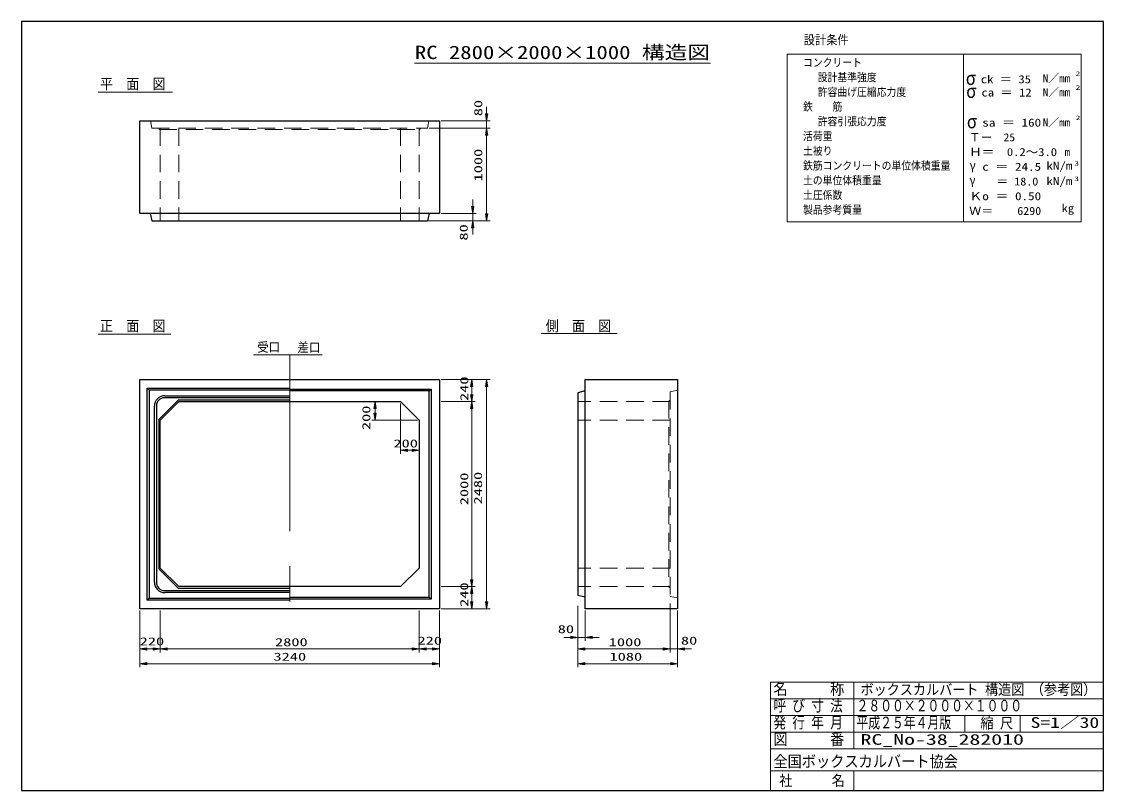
# Model space of a CAD drawing. Units: millimetres on the paper. Extents: x 15 to 405, y 10 to 287.
import ezdxf
from ezdxf.enums import TextEntityAlignment as Align

# ---------------------------------------------------------------- set-up
doc = ezdxf.new("R2010")
doc.units = ezdxf.units.MM
for name, pattern in [('USER1', [9.525, 6.35, -3.175]), ('USER2', [1083.763332, 361.244444, -0.01, 361.244444, -0.01, 361.244444, -0.01]), ('USER3', [101.6, 63.5, -12.7, 12.7, -12.7]), ('USER4', [1083.763332, 361.244444, -0.01, 361.244444, -0.01, 361.244444, -0.01])]:
    doc.linetypes.add(name, pattern=pattern)
for name, color, linetype, lineweight in [('0001_01', 6, 'USER2', 25), ('0001_02', 1, 'USER4', 13), ('0_6', 6, 'Continuous', 13), ('BOX', 40, 'Continuous', 25), ('TEXT', 2, 'Continuous', 13)]:
    doc.layers.add(name, color=color, linetype=linetype, lineweight=lineweight)
doc.styles.add('ＭＳ ゴシック', font='')
doc.styles.get('ＭＳ ゴシック').set_extended_font_data('MS Gothic')

msp = doc.modelspace()

# ---------------------------------------------------------------- hatches: boundary and pattern name
at = {"layer": '0001_02'}
for points in [[(182.476, 253.746), (183.31, 253.746), (182.893, 251.246)], [(182.476, 246.079), (183.31, 246.079), (182.893, 248.579)], [(182.476, 246.079), (183.31, 246.079), (182.893, 248.579)], [(177.476, 220.412), (178.31, 220.412), (177.893, 217.912)], [(177.476, 212.746), (178.31, 212.746), (177.893, 215.246)], [(182.476, 217.746), (183.31, 217.746), (182.893, 215.246)], [(177.121, 155.579), (177.954, 155.579), (177.537, 158.079)], [(182.476, 155.579), (183.31, 155.579), (182.893, 158.079)], [(177.121, 152.579), (177.954, 152.579), (177.537, 150.079)], [(142.283, 147.579), (143.117, 147.579), (142.7, 150.079)], [(177.121, 147.579), (177.954, 147.579), (177.537, 150.079)], [(142.283, 145.912), (143.117, 145.912), (142.7, 143.412)], [(154.393, 132.977), (154.393, 132.144), (151.893, 132.561)], [(156.06, 132.977), (156.06, 132.144), (158.56, 132.561)], [(177.121, 85.912), (177.954, 85.912), (177.537, 83.412)], [(177.121, 80.912), (177.954, 80.912), (177.537, 83.412)], [(177.121, 77.912), (177.954, 77.912), (177.537, 75.412)], [(182.476, 77.912), (183.31, 77.912), (182.893, 75.412)], [(213.26, 65.542), (213.26, 64.708), (215.76, 65.125)], [(220.926, 65.542), (220.926, 64.708), (218.426, 65.125)], [(60.393, 61.377), (60.393, 60.544), (57.893, 60.961)], [(62.726, 61.377), (62.726, 60.544), (65.226, 60.961)], [(67.726, 61.377), (67.726, 60.544), (65.226, 60.961)], [(156.06, 61.377), (156.06, 60.544), (158.56, 60.961)], [(161.06, 61.377), (161.06, 60.544), (158.56, 60.961)], [(163.393, 61.377), (163.393, 60.544), (165.893, 60.961)], [(218.26, 61.377), (218.26, 60.544), (215.76, 60.961)], [(246.593, 61.377), (246.593, 60.544), (249.093, 60.961)], [(246.593, 61.377), (246.593, 60.544), (249.093, 60.961)], [(254.26, 61.377), (254.26, 60.544), (251.76, 60.961)], [(60.393, 56.041), (60.393, 55.208), (57.893, 55.624)], [(163.393, 56.041), (163.393, 55.208), (165.893, 55.624)], [(218.26, 56.041), (218.26, 55.208), (215.76, 55.624)], [(249.26, 56.041), (249.26, 55.208), (251.76, 55.624)]]:
    msp.add_hatch(color=256, dxfattribs=at).paths.add_polyline_path(points)

# ---------------------------------------------------------------- linework, layer by layer
at = {"layer": '0001_01'}
for p, q in [((405.25, 287), (15.25, 287)), ((15.25, 287), (15.25, 10)), ((405.25, 10), (405.25, 287)), ((15.25, 10), (405.25, 10))]:
    msp.add_line(p, q, dxfattribs=at)
at = {"layer": '0001_02'}
for p, q in [((182.893, 253.746), (182.893, 256.246)), ((166.518, 251.246), (184.143, 251.246)), ((182.893, 248.579), (182.893, 251.246)), ((162.185, 248.579), (184.143, 248.579)), ((162.185, 248.579), (184.143, 248.579)), ((182.893, 246.079), (182.893, 217.746)), ((182.893, 246.079), (182.893, 243.579)), ((177.893, 220.412), (177.893, 222.912)), ((161.851, 215.246), (184.143, 215.246)), ((161.851, 215.246), (179.143, 215.246)), ((166.518, 217.912), (179.143, 217.912)), ((177.893, 217.912), (177.893, 215.246)), ((177.893, 212.746), (177.893, 210.246)), ((166.518, 158.079), (178.787, 158.079)), ((166.518, 158.079), (184.143, 158.079)), ((177.537, 155.579), (177.537, 152.579)), ((182.893, 155.579), (182.893, 77.912)), ((151.268, 150.079), (141.45, 150.079)), ((151.893, 149.454), (151.893, 131.311)), ((166.518, 150.079), (178.787, 150.079)), ((166.518, 150.079), (178.787, 150.079)), ((142.7, 147.579), (142.7, 145.912)), ((177.537, 147.579), (177.537, 85.912)), ((157.935, 143.412), (141.45, 143.412)), ((158.56, 142.787), (158.56, 131.311)), ((156.06, 132.561), (154.393, 132.561)), ((166.518, 83.412), (178.787, 83.412)), ((166.518, 83.412), (178.787, 83.412)), ((177.537, 80.912), (177.537, 77.912)), ((57.893, 74.787), (57.893, 54.374)), ((57.893, 74.787), (57.893, 59.711)), ((65.226, 74.787), (65.226, 59.711)), ((158.56, 74.787), (158.56, 59.711)), ((165.893, 74.787), (165.893, 54.374)), ((165.893, 74.787), (165.893, 59.711)), ((166.518, 75.412), (178.787, 75.412)), ((166.518, 75.412), (184.143, 75.412)), ((215.76, 76.454), (215.76, 59.711)), ((215.76, 76.454), (215.76, 54.374)), ((215.76, 76.454), (215.76, 63.875)), ((218.426, 74.771), (218.426, 63.875)), ((249.093, 77.287), (249.093, 59.711)), ((249.093, 77.287), (249.093, 59.711)), ((251.76, 74.771), (251.76, 59.711)), ((251.76, 74.771), (251.76, 54.374)), ((65.226, 72.454), (65.226, 59.711)), ((158.56, 73.287), (158.56, 59.711)), ((213.26, 65.125), (210.76, 65.125)), ((215.76, 65.125), (218.426, 65.125)), ((220.926, 65.125), (223.426, 65.125)), ((60.393, 60.961), (62.726, 60.961)), ((67.726, 60.961), (156.06, 60.961)), ((161.06, 60.961), (163.393, 60.961)), ((218.26, 60.961), (246.593, 60.961)), ((246.593, 60.961), (244.093, 60.961)), ((249.093, 60.961), (251.76, 60.961)), ((254.26, 60.961), (256.76, 60.961)), ((163.393, 55.624), (60.393, 55.624)), ((218.26, 55.624), (249.26, 55.624))]:
    msp.add_line(p, q, dxfattribs=at)
for points in [[(182.476, 253.746), (183.31, 253.746), (182.893, 251.246)], [(182.476, 246.079), (183.31, 246.079), (182.893, 248.579)], [(182.476, 246.079), (183.31, 246.079), (182.893, 248.579)], [(177.476, 220.412), (178.31, 220.412), (177.893, 217.912)], [(177.476, 212.746), (178.31, 212.746), (177.893, 215.246)], [(182.476, 217.746), (183.31, 217.746), (182.893, 215.246)], [(177.121, 155.579), (177.954, 155.579), (177.537, 158.079)], [(182.476, 155.579), (183.31, 155.579), (182.893, 158.079)], [(177.121, 152.579), (177.954, 152.579), (177.537, 150.079)], [(142.283, 147.579), (143.117, 147.579), (142.7, 150.079)], [(177.121, 147.579), (177.954, 147.579), (177.537, 150.079)], [(142.283, 145.912), (143.117, 145.912), (142.7, 143.412)], [(154.393, 132.977), (154.393, 132.144), (151.893, 132.561)], [(156.06, 132.977), (156.06, 132.144), (158.56, 132.561)], [(177.121, 85.912), (177.954, 85.912), (177.537, 83.412)], [(177.121, 80.912), (177.954, 80.912), (177.537, 83.412)], [(177.121, 77.912), (177.954, 77.912), (177.537, 75.412)], [(182.476, 77.912), (183.31, 77.912), (182.893, 75.412)], [(213.26, 65.542), (213.26, 64.708), (215.76, 65.125)], [(220.926, 65.542), (220.926, 64.708), (218.426, 65.125)], [(60.393, 61.377), (60.393, 60.544), (57.893, 60.961)], [(62.726, 61.377), (62.726, 60.544), (65.226, 60.961)], [(67.726, 61.377), (67.726, 60.544), (65.226, 60.961)], [(156.06, 61.377), (156.06, 60.544), (158.56, 60.961)], [(161.06, 61.377), (161.06, 60.544), (158.56, 60.961)], [(163.393, 61.377), (163.393, 60.544), (165.893, 60.961)], [(218.26, 61.377), (218.26, 60.544), (215.76, 60.961)], [(246.593, 61.377), (246.593, 60.544), (249.093, 60.961)], [(246.593, 61.377), (246.593, 60.544), (249.093, 60.961)], [(254.26, 61.377), (254.26, 60.544), (251.76, 60.961)], [(60.393, 56.041), (60.393, 55.208), (57.893, 55.624)], [(163.393, 56.041), (163.393, 55.208), (165.893, 55.624)], [(218.26, 56.041), (218.26, 55.208), (215.76, 55.624)], [(249.26, 56.041), (249.26, 55.208), (251.76, 55.624)]]:
    msp.add_lwpolyline(points, close=True, dxfattribs=at)
at = {"layer": '0_6'}
for p, q in [((285.25, 49), (405.25, 49)), ((285.25, 49), (285.25, 10)), ((315.25, 49), (315.25, 25)), ((285.25, 43), (405.25, 43)), ((405.25, 43), (285.25, 43)), ((285.25, 37), (405.25, 37)), ((405.25, 37), (285.25, 37)), ((355.25, 37), (355.25, 31)), ((375.25, 37), (375.25, 31)), ((285.25, 31), (405.25, 31)), ((405.25, 31), (285.25, 31)), ((285.25, 25), (405.25, 25)), ((405.25, 25), (285.25, 25)), ((285.25, 17), (405.25, 17)), ((315.25, 17), (315.25, 10))]:
    msp.add_line(p, q, dxfattribs=at)
at = {"layer": 'BOX', "color": 6, "linetype": 'USER2'}
for p, q in [((57.893, 217.912), (57.893, 251.246)), ((57.893, 251.246), (165.893, 251.246)), ((165.893, 251.246), (165.893, 217.912)), ((165.893, 217.912), (57.893, 217.912)), ((61.56, 217.912), (62.226, 215.246)), ((62.226, 215.246), (161.56, 215.246)), ((162.226, 217.912), (161.56, 215.246)), ((57.893, 75.412), (57.893, 158.079)), ((57.893, 158.079), (165.893, 158.079)), ((165.893, 158.079), (165.893, 75.412)), ((218.426, 75.396), (218.426, 158.079)), ((218.426, 158.079), (251.76, 158.079)), ((251.76, 158.079), (251.76, 75.396)), ((218.426, 153.912), (215.76, 153.246)), ((215.76, 153.246), (215.76, 80.246)), ((65.226, 143.412), (71.893, 150.079)), ((71.893, 150.079), (151.893, 150.079)), ((151.893, 150.079), (158.56, 143.412)), ((65.226, 90.079), (65.226, 143.412)), ((158.56, 143.412), (158.56, 90.079)), ((71.893, 83.412), (65.226, 90.079)), ((158.56, 90.079), (151.893, 83.412)), ((151.893, 83.412), (71.893, 83.412)), ((218.426, 79.579), (215.76, 80.246)), ((165.893, 75.412), (57.893, 75.412)), ((251.76, 75.396), (218.426, 75.396))]:
    msp.add_line(p, q, dxfattribs=at)
at = {"layer": 'BOX', "color": 2, "linetype": 'USER1', "lineweight": 13}
for p, q in [((61.726, 251.246), (62.226, 248.579)), ((162.06, 251.246), (161.56, 248.579)), ((62.226, 248.579), (161.56, 248.579)), ((64.704, 248.579), (64.88, 248.079)), ((64.88, 248.079), (158.793, 248.079)), ((65.226, 248.579), (65.226, 215.246)), ((71.893, 248.579), (71.893, 215.246)), ((151.893, 248.579), (151.893, 215.246)), ((158.56, 248.579), (158.56, 215.246)), ((158.793, 248.079), (159.008, 248.579)), ((251.76, 154.246), (249.093, 153.579)), ((249.093, 153.579), (249.093, 79.912)), ((249.093, 150.079), (215.76, 150.079)), ((249.093, 150.597), (248.593, 150.398)), ((248.593, 150.398), (248.593, 83.185)), ((249.093, 143.412), (215.76, 143.412)), ((249.093, 90.079), (215.76, 90.079)), ((249.093, 83.412), (215.76, 83.412)), ((248.593, 83.185), (249.093, 83.009)), ((251.76, 79.412), (249.093, 79.912))]:
    msp.add_line(p, q, dxfattribs=at)
at = {"layer": 'BOX', "color": 2, "lineweight": 13}
msp.add_line((98.81, 166.948), (123.56, 166.948), dxfattribs=at)
at = {"layer": 'BOX', "color": 2, "linetype": 'USER3', "lineweight": 13}
msp.add_line((111.893, 166.948), (111.893, 72.772), dxfattribs=at)
at = {"layer": 'BOX'}
for p, q in [((60.56, 154.912), (61.226, 154.246)), ((60.56, 78.579), (60.56, 154.912)), ((60.56, 154.912), (111.893, 154.912)), ((111.893, 154.246), (61.226, 154.246)), ((61.226, 154.246), (61.226, 79.246)), ((66.86, 152.212), (111.893, 152.212)), ((111.893, 154.579), (162.893, 154.579)), ((162.226, 153.912), (111.893, 153.912)), ((162.226, 153.912), (162.893, 154.579)), ((162.226, 79.579), (162.226, 153.912)), ((162.893, 154.579), (162.893, 78.912)), ((63.093, 85.046), (63.093, 148.446)), ((63.826, 148.579), (63.826, 84.912)), ((71.686, 150.579), (64.726, 143.619)), ((111.893, 151.479), (66.726, 151.479)), ((111.893, 150.579), (71.686, 150.579)), ((64.726, 143.619), (64.726, 89.872)), ((64.726, 89.872), (71.686, 82.912)), ((66.726, 82.012), (111.893, 82.012)), ((71.686, 82.912), (111.893, 82.912)), ((61.226, 79.246), (60.56, 78.579)), ((111.893, 78.579), (60.56, 78.579)), ((61.226, 79.246), (111.893, 79.246)), ((111.893, 81.279), (66.86, 81.279)), ((111.893, 79.579), (162.226, 79.579)), ((162.893, 78.912), (111.893, 78.912)), ((162.226, 79.579), (162.893, 78.912))]:
    msp.add_line(p, q, dxfattribs=at)
for centre, radius, start, end in [((66.86, 148.446), 3.767, 90, 180), ((66.726, 148.579), 2.9, 90, 180), ((66.86, 85.046), 3.767, 180, 270), ((66.726, 84.912), 2.9, 180, 270)]:
    msp.add_arc(centre, radius, start, end, dxfattribs=at)
at = {"layer": 'TEXT', "color": 6}
for p, q in [((291.196, 275.338), (354.856, 275.338)), ((291.196, 214.855), (291.196, 275.338)), ((354.856, 275.338), (354.856, 214.855)), ((354.856, 214.855), (354.856, 275.338)), ((354.856, 275.338), (397.297, 275.338)), ((397.297, 275.338), (397.297, 214.855)), ((354.856, 214.855), (291.196, 214.855)), ((397.297, 214.855), (354.856, 214.855))]:
    msp.add_line(p, q, dxfattribs=at)
at = {"layer": 'TEXT', "color": 3}
for p, q in [((156.917, 272), (263.583, 272)), ((42.871, 261.579), (69.64, 261.579)), ((42.871, 174.412), (69.092, 174.412)), ((202.54, 174.649), (229.96, 174.649))]:
    msp.add_line(p, q, dxfattribs=at)

# ---------------------------------------------------------------- texts
at = {"layer": '0001_02', "color": 2, "style": 'ＭＳ ゴシック'}
for s, height, width, p in [('設計条件', 3.299, 0.9, (297.227, 277.797)), ('コンクリート', 2.886, 0.9, (296.965, 269.942)), ('設計基準強度', 2.886, 0.9, (302.27, 264.637)), ('2', 1.649, 1.5, (395.254, 266.92)), ('2', 1.649, 1.5, (395.254, 261.901)), ('鉄\u3000\u3000筋', 2.886, 0.9, (296.965, 254.026)), ('許容引張応力度', 2.886, 0.9, (302.27, 248.721)), ('2', 1.649, 1.5, (395.254, 251.004)), ('活荷重', 2.886, 0.9, (296.965, 243.416)), ('土被り', 2.886, 0.9, (296.965, 238.111)), ('鉄筋コンクリートの単位体積重量', 2.886, 0.9, (296.965, 232.806)), ('土の単位体積重量', 2.886, 0.9, (296.965, 227.501)), ('γ', 3.299, 0.9, (356.953, 227.286)), ('  \u3000 ＝ 18.0', 2.886, 1.1, (355.848, 227.093)), ('土圧係数', 2.886, 0.9, (296.965, 222.196)), ('Ｋo ＝ 0.50', 2.886, 1.2, (356.883, 221.788)), ('製品参考質量', 2.886, 0.9, (296.965, 216.891)), ('Ｗ＝\u3000\u30006290', 2.886, 1.1, (356.883, 216.483)), ('   kg', 2.886, 1.15, (383.408, 217.483)), ('200', 2.886, 1.5, (149.295, 132.692)), ('80', 2.886, 1.5, (208.523, 65.776)), ('220', 2.886, 1.5, (57.813, 61.364)), ('2800', 2.886, 1.5, (106.605, 61.088)), ('220', 2.886, 1.5, (157.978, 61.639)), ('1000', 2.886, 1.5, (226.922, 61.088)), ('80', 2.886, 1.5, (252.948, 61.639)), ('3240', 2.886, 1.5, (106.053, 55.848)), ('1080', 2.886, 1.5, (227.198, 55.848))]:
    msp.add_text(s, height=height, dxfattribs=dict(at, width=width)).set_placement(p, align=Align.BOTTOM_LEFT)
at = {"layer": '0001_02', "color": 2, "style": 'ＭＳ ゴシック', "width": 1.5}
for s, p in [('80', (182.166, 252.914)), ('1000', (182.166, 229.413)), ('80', (176.931, 208.113)), ('240', (177.135, 150.296)), ('200', (141.815, 139.816)), ('2000', (177.135, 112.739)), ('2480', (182.101, 113.015)), ('240', (177.135, 76.109))]:
    msp.add_text(s, height=2.886, rotation=90, dxfattribs=at).set_placement(p, align=Align.BOTTOM_LEFT)
at = {"layer": '0001_02', "color": 2, "style": 'ＭＳ ゴシック'}
msp.add_text('    m', height=2.886, dxfattribs=at).set_placement((383.408, 237.703), align=Align.BOTTOM_LEFT)
at = {"layer": 'TEXT', "style": 'ＭＳ ゴシック', "width": 1.25}
msp.add_text('RC 2800×2000×1000 構造図', height=4.811, dxfattribs=at).set_placement((210.25, 272.075), align=Align.BOTTOM_CENTER)
at = {"layer": 'TEXT', "style": 'ＭＳ ゴシック'}
for s, height, width, p in [('平\u3000面\u3000図', 3.848, 0.9, (43.496, 261.464)), ('σ', 4.948, 0.9, (355.633, 262.701)), ('  ck ＝ 35', 2.886, 1.15, (356.561, 263.923)), ('許容曲げ圧縮応力度', 2.886, 0.9, (302.27, 259.332)), ('σ', 4.948, 0.9, (355.787, 258.03)), ('  ca ＝ 12', 2.886, 1.15, (356.806, 259.153)), ('σ', 4.948, 0.9, (356.016, 247.082)), ('  sa ＝ 160', 2.886, 1.2, (356.883, 248.313)), ('Ｔー\u300025', 2.886, 1.05, (356.883, 243.008)), ('Ｈ＝\u30000.2～3.0', 2.886, 1.15, (356.883, 237.703)), ('γ', 3.299, 0.9, (357.017, 232.598)), ('  c ＝ 24.5', 2.886, 1.2, (356.883, 232.398)), ('kN/m', 2.886, 1.2, (384.69, 232.777)), ('3', 1.649, 1.5, (394.791, 234.605)), ('kN/m', 2.886, 1.2, (384.69, 227.228)), ('3', 1.649, 1.5, (394.791, 229.056)), ('正\u3000面\u3000図', 3.848, 0.9, (43.496, 174.297)), ('側\u3000面\u3000図', 3.848, 0.9, (204.182, 174.297)), ('受口', 3.367, 0.9, (100.186, 167.024)), ('差口', 3.367, 0.9, (114.67, 166.974)), ('名      称', 4.169, 0.9, (286.292, 43.212)), ('ボックスカルバート 構造図 （参考図）', 3.848, 0.9, (317.708, 43.26)), ('呼 び 寸 法', 4.169, 0.8, (286.292, 37.212)), ('２８００×２０００×１０００', 4.169, 0.75, (316.264, 37.212)), ('発 行 年 月', 4.169, 0.8, (286.292, 31.116)), ('平成２５年４月版', 4.169, 0.75, (316.239, 31.116)), ('縮 尺', 3.848, 0.9, (360.909, 31.177)), ('S=1／30', 3.848, 1.35, (379.002, 31.346)), ('図      番', 4.169, 0.9, (286.292, 25.116)), ('RC_No-38_282010', 3.848, 1.5, (317.708, 25.26)), ('全国ボックスカルバート協会', 4.169, 0.9, (286.292, 17.116)), ('社\u3000\u3000\u3000名', 3.848, 0.9, (288.406, 10.468))]:
    msp.add_text(s, height=height, dxfattribs=dict(at, width=width)).set_placement(p, align=Align.BOTTOM_LEFT)
for p in [(383.408, 264.294), (383.408, 259.275), (383.408, 248.379)]:
    msp.add_text('N／mm', height=2.886, dxfattribs=at).set_placement(p, align=Align.BOTTOM_LEFT)

doc.saveas('drawing.dxf')
